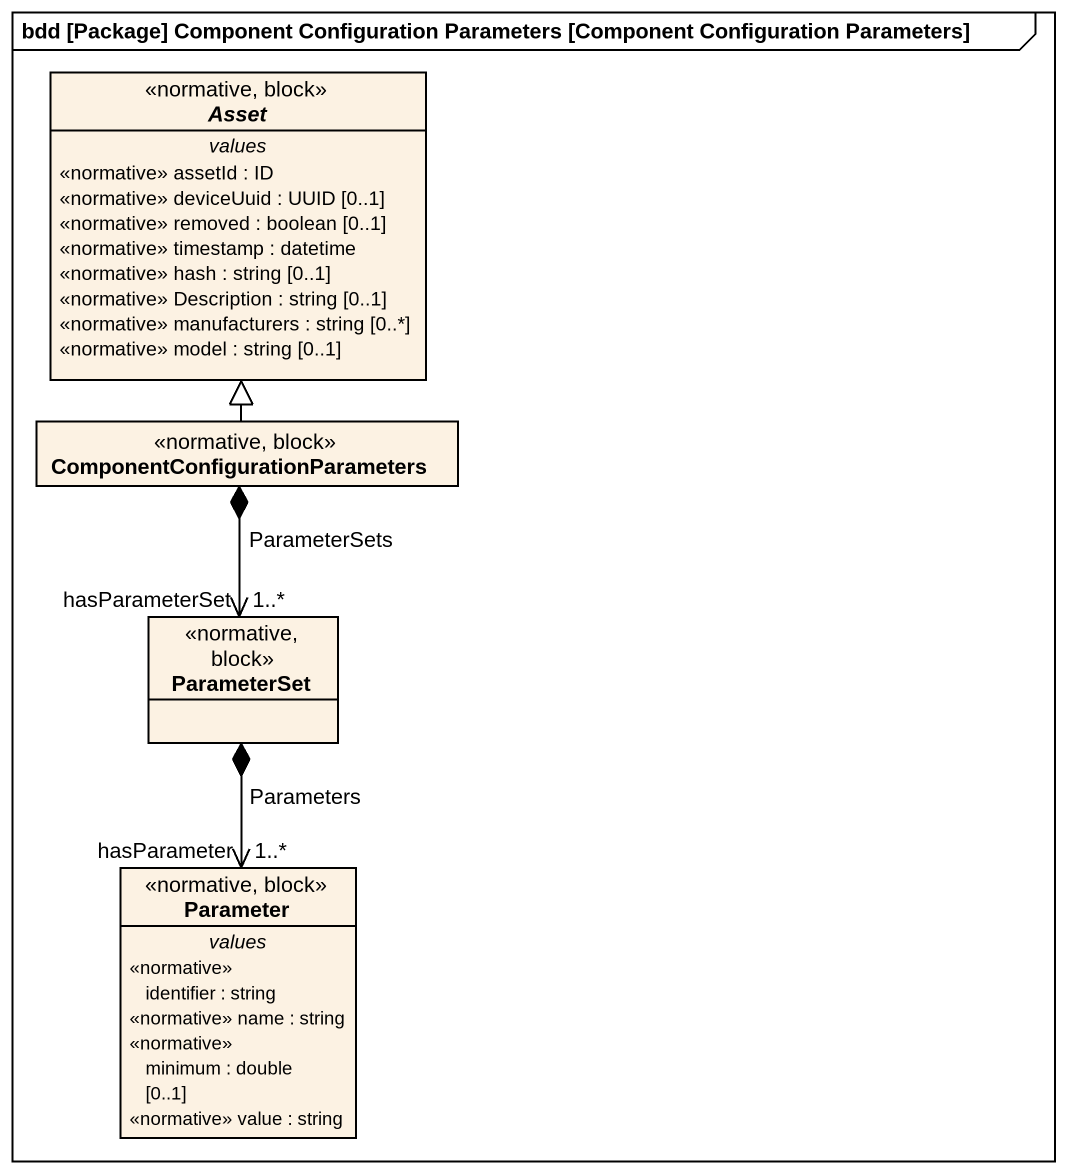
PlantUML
@startuml
mainframe bdd [Package] Component Configuration Parameters [Component Configuration Parameters]
hide circle
hide empty members
abstract class Asset <<normative, block>> {
  -- values --
  <<normative>> assetId : ID
  <<normative>> deviceUuid : UUID [0..1]
  <<normative>> removed : boolean [0..1]
  <<normative>> timestamp : datetime
  <<normative>> hash : string [0..1]
  <<normative>> Description : string [0..1]
  <<normative>> manufacturers : string [0..*]
  <<normative>> model : string [0..1]
}
class "ComponentConfigurationParameters" as ComponentConfigurationParame <<normative, block>>
class ParameterSet <<normative, block>>
class Parameter <<normative, block>> {
  -- values --
  <<normative>> identifier : string
  <<normative>> name : string
  <<normative>> minimum : double [0..1]
  <<normative>> value : string
}
ComponentConfigurationParame -up-|> Asset
ComponentConfigurationParame *--> "hasParameterSet\n1..*" ParameterSet : ParameterSets
ParameterSet *--> "hasParameter\n1..*" Parameter : Parameters
@enduml
